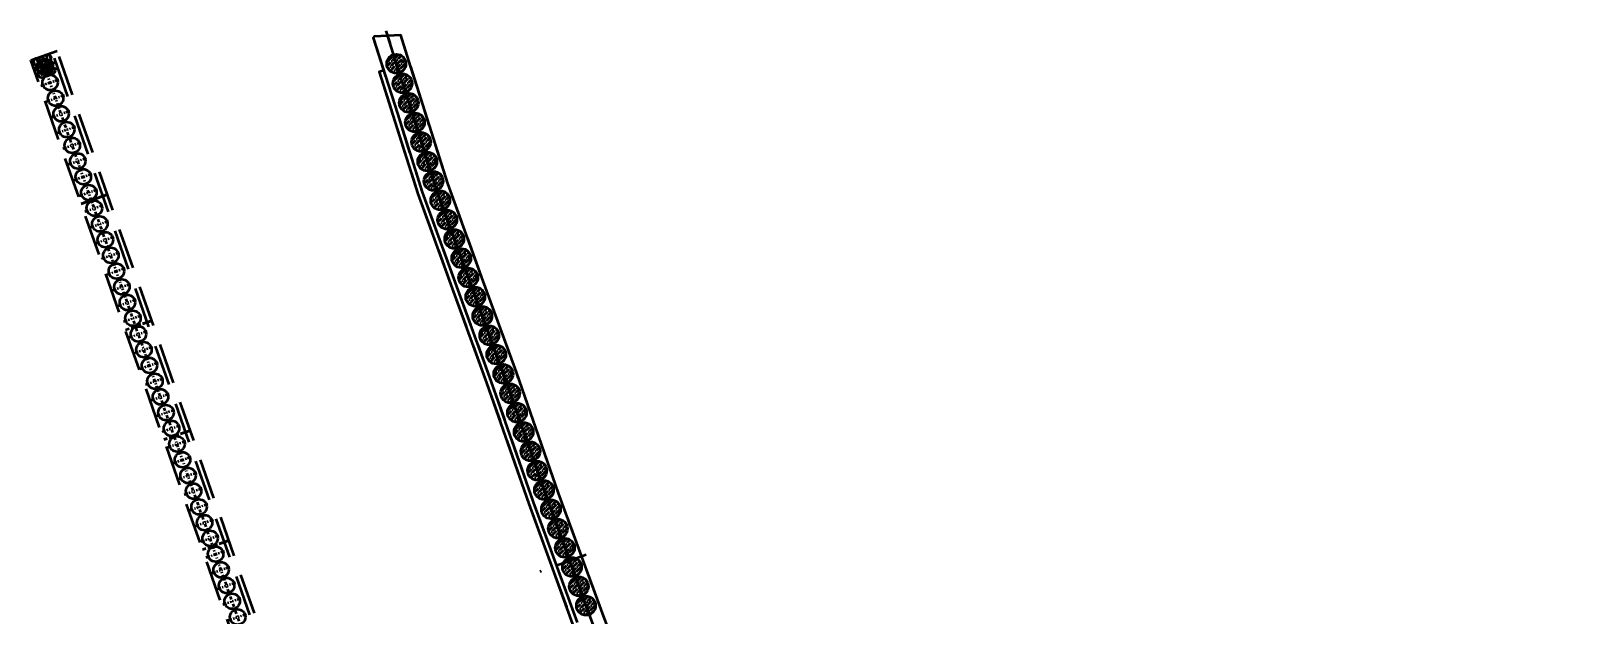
# Model space of a CAD drawing. Extents: x 9773 to 10136, y 10676 to 11757.
# Drawn here: x 9832.4 to 9952.3, y 11376.2 to 11421.8 of the extents above; entities that cross this region are included whole.
import ezdxf

# ---------------------------------------------------------------- set-up
doc = ezdxf.new("R2010")
doc.units = 0
for name, pattern in [('CONTI', [0]), ('DASHDOT', [1, 0.5, -0.25, 0, -0.25]), ('HIDDEN2', [4.7625, 3.175, -1.5875])]:
    doc.linetypes.add(name, pattern=pattern)
for name, color, linetype, lineweight in [('HATCH', 8, 'Continuous', 0), ('OSI', 3, 'DASHDOT', 9), ('SIZE', 142, 'Continuous', 9), ('ПС', 5, 'Continuous', 40)]:
    doc.layers.add(name, color=color, linetype=linetype, lineweight=lineweight)
doc.layers.add('HIDDEN', color=6, linetype='HIDDEN2')
doc.layers.add('PILE_HID', color=40, linetype='CONTI')
doc.layers.add('NOTES', color=1, linetype='Continuous', plot=False)
pattern_1 = [(45, (-119.8654, 303.75233), (0.1178658616, 0.4321748258), [0.555625, -0.111125, 0, -0.111125])]
pattern_2 = [(45, (-119.382, 302.2271), (0.1178658616, 0.4321748258), [0.555625, -0.111125, 0, -0.111125])]
pattern_3 = [(45, (-118.89858, 300.70187), (0.1178658616, 0.4321748258), [0.555625, -0.111125, 0, -0.111125])]
pattern_4 = [(45, (-118.41517, 299.17665), (0.1178658616, 0.4321748258), [0.555625, -0.111125, 0, -0.111125])]
pattern_5 = [(45, (-117.93176, 297.65142), (0.1178658616, 0.4321748258), [0.555625, -0.111125, 0, -0.111125])]
pattern_6 = [(45, (-117.44835, 296.1262), (0.1178658616, 0.4321748258), [0.555625, -0.111125, 0, -0.111125])]
pattern_7 = [(45, (-116.96493, 294.60097), (0.1178658616, 0.4321748258), [0.555625, -0.111125, 0, -0.111125])]
pattern_8 = [(45, (-116.43928, 293.08978), (0.1178658616, 0.4321748258), [0.555625, -0.111125, 0, -0.111125])]
pattern_9 = [(45, (-115.89246, 291.58613), (0.1178658616, 0.4321748258), [0.555625, -0.111125, 0, -0.111125])]
pattern_10 = [(45, (-115.34564, 290.08247), (0.1178658616, 0.4321748258), [0.555625, -0.111125, 0, -0.111125])]
pattern_11 = [(45, (-114.79882, 288.57881), (0.1178658616, 0.4321748258), [0.555625, -0.111125, 0, -0.111125])]
pattern_12 = [(45, (-114.252, 287.07515), (0.1178658616, 0.4321748258), [0.555625, -0.111125, 0, -0.111125])]
pattern_13 = [(45, (-113.70518, 285.5715), (0.1178658616, 0.4321748258), [0.555625, -0.111125, 0, -0.111125])]
pattern_14 = [(45, (-113.15836, 284.06784), (0.1178658616, 0.4321748258), [0.555625, -0.111125, 0, -0.111125])]
pattern_15 = [(45, (-112.61154, 282.56418), (0.1178658616, 0.4321748258), [0.555625, -0.111125, 0, -0.111125])]
pattern_16 = [(45, (-112.06472, 281.06052), (0.1178658616, 0.4321748258), [0.555625, -0.111125, 0, -0.111125])]
pattern_17 = [(45, (-111.5179, 279.55686), (0.1178658616, 0.4321748258), [0.555625, -0.111125, 0, -0.111125])]
pattern_18 = [(45, (-110.98766, 278.04728), (0.1178658616, 0.4321748258), [0.555625, -0.111125, 0, -0.111125])]
pattern_19 = [(45, (-110.4599, 276.53683), (0.1178658616, 0.4321748258), [0.555625, -0.111125, 0, -0.111125])]
pattern_20 = [(45, (-109.93215, 275.02637), (0.1178658616, 0.4321748258), [0.555625, -0.111125, 0, -0.111125])]
pattern_21 = [(45, (-109.4044, 273.51592), (0.1178658616, 0.4321748258), [0.555625, -0.111125, 0, -0.111125])]
pattern_22 = [(45, (-108.87664, 272.00546), (0.1178658616, 0.4321748258), [0.555625, -0.111125, 0, -0.111125])]
pattern_23 = [(45, (-108.34888, 270.495), (0.1178658616, 0.4321748258), [0.555625, -0.111125, 0, -0.111125])]
pattern_24 = [(45, (-107.80936, 268.98872), (0.1178658616, 0.4321748258), [0.555625, -0.111125, 0, -0.111125])]
pattern_25 = [(45, (-107.26264, 267.48502), (0.1178658616, 0.4321748258), [0.555625, -0.111125, 0, -0.111125])]
pattern_26 = [(45, (-106.71593, 265.98132), (0.1178658616, 0.4321748258), [0.555625, -0.111125, 0, -0.111125])]
pattern_27 = [(45, (-106.16921, 264.47763), (0.1178658616, 0.4321748258), [0.555625, -0.111125, 0, -0.111125])]
pattern_28 = [(45, (-105.6225, 262.97393), (0.1178658616, 0.4321748258), [0.555625, -0.111125, 0, -0.111125])]
pattern_29 = [(45, (-105.07578, 261.47023), (0.1178658616, 0.4321748258), [0.555625, -0.111125, 0, -0.111125])]

# ---------------------------------------------------------------- blocks, each defined once
blk = doc.blocks.new('45245242')
at = {"layer": 'HATCH', "lineweight": 50}
h = blk.add_hatch(dxfattribs=at)
h.set_pattern_fill('ANSI36', color=5, scale=0.07)
h.set_pattern_definition(pattern_1)
h.paths.add_polyline_path([(9860.61, 11419.94, 0.306578), (9860.14, 11419.24, 0.095507), (9860.19, 11418.96), (9860.89, 11419.24)])
h.paths.add_polyline_path([(9860.61, 11419.94), (9860.89, 11419.24), (9861.59, 11419.52, 0.414214)])
h.paths.add_polyline_path([(9861.64, 11419.24, 0.095507), (9861.59, 11419.52), (9860.89, 11419.24), (9861.17, 11418.54, 0.306578)])
h.paths.add_polyline_path([(9860.89, 11419.24), (9860.19, 11418.96, 0.414214), (9861.17, 11418.54)])
h = blk.add_hatch(dxfattribs=at)
h.set_pattern_fill('ANSI36', color=5, scale=0.07)
h.set_pattern_definition(pattern_2)
h.paths.add_polyline_path([(9861.09, 11418.41, 0.306578), (9860.62, 11417.71, 0.095507), (9860.68, 11417.44), (9861.37, 11417.71)])
h.paths.add_polyline_path([(9861.09, 11418.41), (9861.37, 11417.71), (9862.07, 11417.99, 0.414214)])
h.paths.add_polyline_path([(9862.12, 11417.71, 0.095507), (9862.07, 11417.99), (9861.37, 11417.71), (9861.65, 11417.02, 0.306578)])
h.paths.add_polyline_path([(9861.37, 11417.71), (9860.68, 11417.44, 0.414214), (9861.65, 11417.02)])
h = blk.add_hatch(dxfattribs=at)
h.set_pattern_fill('ANSI36', color=5, scale=0.07)
h.set_pattern_definition(pattern_3)
h.paths.add_polyline_path([(9861.58, 11416.89, 0.306578), (9861.11, 11416.19, 0.095507), (9861.16, 11415.91), (9861.86, 11416.19)])
h.paths.add_polyline_path([(9861.58, 11416.89), (9861.86, 11416.19), (9862.55, 11416.47, 0.414214)])
h.paths.add_polyline_path([(9862.61, 11416.19, 0.095507), (9862.55, 11416.47), (9861.86, 11416.19), (9862.14, 11415.49, 0.306578)])
h.paths.add_polyline_path([(9861.86, 11416.19), (9861.16, 11415.91, 0.414214), (9862.14, 11415.49)])
h = blk.add_hatch(dxfattribs=at)
h.set_pattern_fill('ANSI36', color=5, scale=0.07)
h.set_pattern_definition(pattern_4)
h.paths.add_polyline_path([(9862.06, 11415.36, 0.306578), (9861.59, 11414.66, 0.095507), (9861.64, 11414.39), (9862.34, 11414.66)])
h.paths.add_polyline_path([(9862.06, 11415.36), (9862.34, 11414.66), (9863.04, 11414.94, 0.414214)])
h.paths.add_polyline_path([(9863.09, 11414.66, 0.095507), (9863.04, 11414.94), (9862.34, 11414.66), (9862.62, 11413.97, 0.306578)])
h.paths.add_polyline_path([(9862.34, 11414.66), (9861.64, 11414.39, 0.414214), (9862.62, 11413.97)])
h = blk.add_hatch(dxfattribs=at)
h.set_pattern_fill('ANSI36', color=5, scale=0.07)
h.set_pattern_definition(pattern_5)
h.paths.add_polyline_path([(9862.54, 11413.84, 0.306578), (9862.07, 11413.14, 0.095507), (9862.13, 11412.86), (9862.82, 11413.14)])
h.paths.add_polyline_path([(9862.54, 11413.84), (9862.82, 11413.14), (9863.52, 11413.42, 0.414214)])
h.paths.add_polyline_path([(9863.57, 11413.14, 0.095507), (9863.52, 11413.42), (9862.82, 11413.14), (9863.1, 11412.44, 0.306578)])
h.paths.add_polyline_path([(9862.82, 11413.14), (9862.13, 11412.86, 0.414214), (9863.1, 11412.44)])
h = blk.add_hatch(dxfattribs=at)
h.set_pattern_fill('ANSI36', color=5, scale=0.07)
h.set_pattern_definition(pattern_6)
h.paths.add_polyline_path([(9863.03, 11412.31, 0.306578), (9862.56, 11411.61, 0.095507), (9862.61, 11411.33), (9863.31, 11411.61)])
h.paths.add_polyline_path([(9863.03, 11412.31), (9863.31, 11411.61), (9864, 11411.89, 0.414214)])
h.paths.add_polyline_path([(9864.06, 11411.61, 0.095507), (9864, 11411.89), (9863.31, 11411.61), (9863.59, 11410.92, 0.306578)])
h.paths.add_polyline_path([(9863.31, 11411.61), (9862.61, 11411.33, 0.414214), (9863.59, 11410.92)])
h = blk.add_hatch(dxfattribs=at)
h.set_pattern_fill('ANSI36', color=5, scale=0.07)
h.set_pattern_definition(pattern_7)
h.paths.add_polyline_path([(9863.51, 11410.78, 0.306578), (9863.04, 11410.09, 0.095507), (9863.09, 11409.81), (9863.79, 11410.09)])
h.paths.add_polyline_path([(9863.51, 11410.78), (9863.79, 11410.09), (9864.49, 11410.37, 0.414214)])
h.paths.add_polyline_path([(9864.54, 11410.09, 0.095507), (9864.49, 11410.37), (9863.79, 11410.09), (9864.07, 11409.39, 0.306578)])
h.paths.add_polyline_path([(9863.79, 11410.09), (9863.09, 11409.81, 0.414214), (9864.07, 11409.39)])
h = blk.add_hatch(dxfattribs=at)
h.set_pattern_fill('ANSI36', color=5, scale=0.07)
h.set_pattern_definition(pattern_8)
h.paths.add_polyline_path([(9864.04, 11409.27, 0.306578), (9863.57, 11408.58, 0.095507), (9863.62, 11408.3), (9864.32, 11408.58)])
h.paths.add_polyline_path([(9864.04, 11409.27), (9864.32, 11408.58), (9865.01, 11408.86, 0.414214)])
h.paths.add_polyline_path([(9865.07, 11408.58, 0.095507), (9865.01, 11408.86), (9864.32, 11408.58), (9864.59, 11407.88, 0.306578)])
h.paths.add_polyline_path([(9864.32, 11408.58), (9863.62, 11408.3, 0.414214), (9864.59, 11407.88)])
h = blk.add_hatch(dxfattribs=at)
h.set_pattern_fill('ANSI36', color=5, scale=0.07)
h.set_pattern_definition(pattern_9)
h.paths.add_polyline_path([(9864.58, 11407.77, 0.306578), (9864.11, 11407.07, 0.095507), (9864.17, 11406.79), (9864.86, 11407.07)])
h.paths.add_polyline_path([(9864.58, 11407.77), (9864.86, 11407.07), (9865.56, 11407.35, 0.414214)])
h.paths.add_polyline_path([(9865.61, 11407.07, 0.095507), (9865.56, 11407.35), (9864.86, 11407.07), (9865.14, 11406.38, 0.306578)])
h.paths.add_polyline_path([(9864.86, 11407.07), (9864.17, 11406.79, 0.414214), (9865.14, 11406.38)])
h = blk.add_hatch(dxfattribs=at)
h.set_pattern_fill('ANSI36', color=5, scale=0.07)
h.set_pattern_definition(pattern_10)
h.paths.add_polyline_path([(9865.13, 11406.27, 0.306578), (9864.66, 11405.57, 0.095507), (9864.71, 11405.29), (9865.41, 11405.57)])
h.paths.add_polyline_path([(9865.13, 11406.27), (9865.41, 11405.57), (9866.11, 11405.85, 0.414214)])
h.paths.add_polyline_path([(9866.16, 11405.57, 0.095507), (9866.11, 11405.85), (9865.41, 11405.57), (9865.69, 11404.87, 0.306578)])
h.paths.add_polyline_path([(9865.41, 11405.57), (9864.71, 11405.29, 0.414214), (9865.69, 11404.87)])
h = blk.add_hatch(dxfattribs=at)
h.set_pattern_fill('ANSI36', color=5, scale=0.07)
h.set_pattern_definition(pattern_11)
h.paths.add_polyline_path([(9865.68, 11404.76, 0.306578), (9865.21, 11404.07, 0.095507), (9865.26, 11403.79), (9865.96, 11404.07)])
h.paths.add_polyline_path([(9865.68, 11404.76), (9865.96, 11404.07), (9866.65, 11404.35, 0.414214)])
h.paths.add_polyline_path([(9866.71, 11404.07, 0.095507), (9866.65, 11404.35), (9865.96, 11404.07), (9866.23, 11403.37, 0.306578)])
h.paths.add_polyline_path([(9865.96, 11404.07), (9865.26, 11403.79, 0.414214), (9866.23, 11403.37)])
h = blk.add_hatch(dxfattribs=at)
h.set_pattern_fill('ANSI36', color=5, scale=0.07)
h.set_pattern_definition(pattern_12)
h.paths.add_polyline_path([(9866.22, 11403.26, 0.306578), (9865.75, 11402.56, 0.095507), (9865.81, 11402.28), (9866.5, 11402.56)])
h.paths.add_polyline_path([(9866.22, 11403.26), (9866.5, 11402.56), (9867.2, 11402.84, 0.414214)])
h.paths.add_polyline_path([(9867.25, 11402.56, 0.095507), (9867.2, 11402.84), (9866.5, 11402.56), (9866.78, 11401.87, 0.306578)])
h.paths.add_polyline_path([(9866.5, 11402.56), (9865.81, 11402.28, 0.414214), (9866.78, 11401.87)])
h = blk.add_hatch(dxfattribs=at)
h.set_pattern_fill('ANSI36', color=5, scale=0.07)
h.set_pattern_definition(pattern_13)
h.paths.add_polyline_path([(9866.77, 11401.76, 0.306578), (9866.3, 11401.06, 0.095507), (9866.35, 11400.78), (9867.05, 11401.06)])
h.paths.add_polyline_path([(9866.77, 11401.76), (9867.05, 11401.06), (9867.75, 11401.34, 0.414214)])
h.paths.add_polyline_path([(9867.8, 11401.06, 0.095507), (9867.75, 11401.34), (9867.05, 11401.06), (9867.33, 11400.36, 0.306578)])
h.paths.add_polyline_path([(9867.05, 11401.06), (9866.35, 11400.78, 0.414214), (9867.33, 11400.36)])
h = blk.add_hatch(dxfattribs=at)
h.set_pattern_fill('ANSI36', color=5, scale=0.07)
h.set_pattern_definition(pattern_14)
h.paths.add_polyline_path([(9867.32, 11400.25, 0.306578), (9866.85, 11399.56, 0.095507), (9866.9, 11399.28), (9867.6, 11399.56)])
h.paths.add_polyline_path([(9867.32, 11400.25), (9867.6, 11399.56), (9868.29, 11399.83, 0.414214)])
h.paths.add_polyline_path([(9868.35, 11399.56, 0.095507), (9868.29, 11399.83), (9867.6, 11399.56), (9867.88, 11398.86, 0.306578)])
h.paths.add_polyline_path([(9867.6, 11399.56), (9866.9, 11399.28, 0.414214), (9867.88, 11398.86)])
h = blk.add_hatch(dxfattribs=at)
h.set_pattern_fill('ANSI36', color=5, scale=0.07)
h.set_pattern_definition(pattern_15)
h.paths.add_polyline_path([(9867.86, 11398.75, 0.306578), (9867.39, 11398.05, 0.095507), (9867.45, 11397.77), (9868.14, 11398.05)])
h.paths.add_polyline_path([(9867.86, 11398.75), (9868.14, 11398.05), (9868.84, 11398.33, 0.414214)])
h.paths.add_polyline_path([(9868.89, 11398.05, 0.095507), (9868.84, 11398.33), (9868.14, 11398.05), (9868.42, 11397.36, 0.306578)])
h.paths.add_polyline_path([(9868.14, 11398.05), (9867.45, 11397.77, 0.414214), (9868.42, 11397.36)])
h = blk.add_hatch(dxfattribs=at)
h.set_pattern_fill('ANSI36', color=5, scale=0.07)
h.set_pattern_definition(pattern_16)
h.paths.add_polyline_path([(9868.41, 11397.24, 0.306578), (9867.94, 11396.55, 0.095507), (9867.99, 11396.27), (9868.69, 11396.55)])
h.paths.add_polyline_path([(9868.41, 11397.24), (9868.69, 11396.55), (9869.39, 11396.83, 0.414214)])
h.paths.add_polyline_path([(9869.44, 11396.55, 0.095507), (9869.39, 11396.83), (9868.69, 11396.55), (9868.97, 11395.85, 0.306578)])
h.paths.add_polyline_path([(9868.69, 11396.55), (9867.99, 11396.27, 0.414214), (9868.97, 11395.85)])
h = blk.add_hatch(dxfattribs=at)
h.set_pattern_fill('ANSI36', color=5, scale=0.07)
h.set_pattern_definition(pattern_17)
h.paths.add_polyline_path([(9868.96, 11395.74, 0.306578), (9868.49, 11395.04, 0.095507), (9868.54, 11394.77), (9869.24, 11395.04)])
h.paths.add_polyline_path([(9868.96, 11395.74), (9869.24, 11395.04), (9869.93, 11395.32, 0.414214)])
h.paths.add_polyline_path([(9869.99, 11395.04, 0.095507), (9869.93, 11395.32), (9869.24, 11395.04), (9869.52, 11394.35, 0.306578)])
h.paths.add_polyline_path([(9869.24, 11395.04), (9868.54, 11394.77, 0.414214), (9869.52, 11394.35)])
h = blk.add_hatch(dxfattribs=at)
h.set_pattern_fill('ANSI36', color=5, scale=0.07)
h.set_pattern_definition(pattern_18)
h.paths.add_polyline_path([(9869.49, 11394.23, 0.306578), (9869.02, 11393.53, 0.095507), (9869.07, 11393.26), (9869.77, 11393.53)])
h.paths.add_polyline_path([(9869.49, 11394.23), (9869.77, 11393.53), (9870.46, 11393.81, 0.414214)])
h.paths.add_polyline_path([(9870.52, 11393.53, 0.095507), (9870.46, 11393.81), (9869.77, 11393.53), (9870.05, 11392.84, 0.306578)])
h.paths.add_polyline_path([(9869.77, 11393.53), (9869.07, 11393.26, 0.414214), (9870.05, 11392.84)])
h = blk.add_hatch(dxfattribs=at)
h.set_pattern_fill('ANSI36', color=5, scale=0.07)
h.set_pattern_definition(pattern_19)
h.paths.add_polyline_path([(9870.02, 11392.72, 0.306578), (9869.55, 11392.02, 0.095507), (9869.6, 11391.75), (9870.3, 11392.02)])
h.paths.add_polyline_path([(9870.02, 11392.72), (9870.3, 11392.02), (9870.99, 11392.3, 0.414214)])
h.paths.add_polyline_path([(9871.05, 11392.02, 0.095507), (9870.99, 11392.3), (9870.3, 11392.02), (9870.57, 11391.33, 0.306578)])
h.paths.add_polyline_path([(9870.3, 11392.02), (9869.6, 11391.75, 0.414214), (9870.57, 11391.33)])
h = blk.add_hatch(dxfattribs=at)
h.set_pattern_fill('ANSI36', color=5, scale=0.07)
h.set_pattern_definition(pattern_20)
h.paths.add_polyline_path([(9870.54, 11391.21, 0.306578), (9870.07, 11390.51, 0.095507), (9870.13, 11390.24), (9870.82, 11390.51)])
h.paths.add_polyline_path([(9870.54, 11391.21), (9870.82, 11390.51), (9871.52, 11390.79, 0.414214)])
h.paths.add_polyline_path([(9871.57, 11390.51, 0.095507), (9871.52, 11390.79), (9870.82, 11390.51), (9871.1, 11389.82, 0.306578)])
h.paths.add_polyline_path([(9870.82, 11390.51), (9870.13, 11390.24, 0.414214), (9871.1, 11389.82)])
h = blk.add_hatch(dxfattribs=at)
h.set_pattern_fill('ANSI36', color=5, scale=0.07)
h.set_pattern_definition(pattern_21)
h.paths.add_polyline_path([(9871.07, 11389.7, 0.306578), (9870.6, 11389, 0.095507), (9870.65, 11388.72), (9871.35, 11389)])
h.paths.add_polyline_path([(9871.07, 11389.7), (9871.35, 11389), (9872.05, 11389.28, 0.414214)])
h.paths.add_polyline_path([(9872.1, 11389, 0.095507), (9872.05, 11389.28), (9871.35, 11389), (9871.63, 11388.31, 0.306578)])
h.paths.add_polyline_path([(9871.35, 11389), (9870.65, 11388.72, 0.414214), (9871.63, 11388.31)])
h = blk.add_hatch(dxfattribs=at)
h.set_pattern_fill('ANSI36', color=5, scale=0.07)
h.set_pattern_definition(pattern_22)
h.paths.add_polyline_path([(9871.6, 11388.19, 0.306578), (9871.13, 11387.49, 0.095507), (9871.18, 11387.21), (9871.88, 11387.49)])
h.paths.add_polyline_path([(9871.6, 11388.19), (9871.88, 11387.49), (9872.57, 11387.77, 0.414214)])
h.paths.add_polyline_path([(9872.63, 11387.49, 0.095507), (9872.57, 11387.77), (9871.88, 11387.49), (9872.16, 11386.8, 0.306578)])
h.paths.add_polyline_path([(9871.88, 11387.49), (9871.18, 11387.21, 0.414214), (9872.16, 11386.8)])
h = blk.add_hatch(dxfattribs=at)
h.set_pattern_fill('ANSI36', color=5, scale=0.07)
h.set_pattern_definition(pattern_23)
h.paths.add_polyline_path([(9872.13, 11386.68, 0.306578), (9871.66, 11385.98, 0.095507), (9871.71, 11385.7), (9872.41, 11385.98)])
h.paths.add_polyline_path([(9872.13, 11386.68), (9872.41, 11385.98), (9873.1, 11386.26, 0.414214)])
h.paths.add_polyline_path([(9873.16, 11385.98, 0.095507), (9873.1, 11386.26), (9872.41, 11385.98), (9872.68, 11385.29, 0.306578)])
h.paths.add_polyline_path([(9872.41, 11385.98), (9871.71, 11385.7, 0.414214), (9872.68, 11385.29)])
h = blk.add_hatch(dxfattribs=at)
h.set_pattern_fill('ANSI36', color=5, scale=0.07)
h.set_pattern_definition(pattern_24)
h.paths.add_polyline_path([(9872.67, 11385.17, 0.306578), (9872.2, 11384.48, 0.095507), (9872.25, 11384.2), (9872.95, 11384.48)])
h.paths.add_polyline_path([(9872.67, 11385.17), (9872.95, 11384.48), (9873.64, 11384.76, 0.414214)])
h.paths.add_polyline_path([(9873.7, 11384.48, 0.095507), (9873.64, 11384.76), (9872.95, 11384.48), (9873.22, 11383.78, 0.306578)])
h.paths.add_polyline_path([(9872.95, 11384.48), (9872.25, 11384.2, 0.414214), (9873.22, 11383.78)])
h = blk.add_hatch(dxfattribs=at)
h.set_pattern_fill('ANSI36', color=5, scale=0.07)
h.set_pattern_definition(pattern_25)
h.paths.add_polyline_path([(9873.21, 11383.67, 0.306578), (9872.74, 11382.97, 0.095507), (9872.8, 11382.69), (9873.49, 11382.97)])
h.paths.add_polyline_path([(9873.21, 11383.67), (9873.49, 11382.97), (9874.19, 11383.25, 0.414214)])
h.paths.add_polyline_path([(9874.24, 11382.97, 0.095507), (9874.19, 11383.25), (9873.49, 11382.97), (9873.77, 11382.28, 0.306578)])
h.paths.add_polyline_path([(9873.49, 11382.97), (9872.8, 11382.69, 0.414214), (9873.77, 11382.28)])
h = blk.add_hatch(dxfattribs=at)
h.set_pattern_fill('ANSI36', color=5, scale=0.07)
h.set_pattern_definition(pattern_26)
h.paths.add_polyline_path([(9873.76, 11382.17, 0.306578), (9873.29, 11381.47, 0.095507), (9873.34, 11381.19), (9874.04, 11381.47)])
h.paths.add_polyline_path([(9873.76, 11382.17), (9874.04, 11381.47), (9874.74, 11381.75, 0.414214)])
h.paths.add_polyline_path([(9874.79, 11381.47, 0.095507), (9874.74, 11381.75), (9874.04, 11381.47), (9874.32, 11380.77, 0.306578)])
h.paths.add_polyline_path([(9874.04, 11381.47), (9873.34, 11381.19, 0.414214), (9874.32, 11380.77)])
h = blk.add_hatch(dxfattribs=at)
h.set_pattern_fill('ANSI36', color=5, scale=0.07)
h.set_pattern_definition(pattern_27)
h.paths.add_polyline_path([(9874.31, 11380.66, 0.306578), (9873.84, 11379.97, 0.095507), (9873.89, 11379.69), (9874.59, 11379.97)])
h.paths.add_polyline_path([(9874.31, 11380.66), (9874.59, 11379.97), (9875.28, 11380.24, 0.414214)])
h.paths.add_polyline_path([(9875.34, 11379.97, 0.095507), (9875.28, 11380.24), (9874.59, 11379.97), (9874.86, 11379.27, 0.306578)])
h.paths.add_polyline_path([(9874.59, 11379.97), (9873.89, 11379.69, 0.414214), (9874.86, 11379.27)])
h = blk.add_hatch(dxfattribs=at)
h.set_pattern_fill('ANSI36', color=5, scale=0.07)
h.set_pattern_definition(pattern_28)
h.paths.add_polyline_path([(9874.85, 11379.16, 0.306578), (9874.38, 11378.46, 0.095507), (9874.44, 11378.18), (9875.13, 11378.46)])
h.paths.add_polyline_path([(9874.85, 11379.16), (9875.13, 11378.46), (9875.83, 11378.74, 0.414214)])
h.paths.add_polyline_path([(9875.88, 11378.46, 0.095507), (9875.83, 11378.74), (9875.13, 11378.46), (9875.41, 11377.77, 0.306578)])
h.paths.add_polyline_path([(9875.13, 11378.46), (9874.44, 11378.18, 0.414214), (9875.41, 11377.77)])
h = blk.add_hatch(dxfattribs=at)
h.set_pattern_fill('ANSI36', color=5, scale=0.07)
h.set_pattern_definition(pattern_29)
h.paths.add_polyline_path([(9875.4, 11377.65, 0.306578), (9874.93, 11376.96, 0.095507), (9874.98, 11376.68), (9875.68, 11376.96)])
h.paths.add_polyline_path([(9875.4, 11377.65), (9875.68, 11376.96), (9876.38, 11377.24, 0.414214)])
h.paths.add_polyline_path([(9876.43, 11376.96, 0.095507), (9876.38, 11377.24), (9875.68, 11376.96), (9875.96, 11376.26, 0.306578)])
h.paths.add_polyline_path([(9875.68, 11376.96), (9874.98, 11376.68, 0.414214), (9875.96, 11376.26)])
at = {"layer": 'HIDDEN', "color": 5, "lineweight": 50}
for p, q in [((9832.37, 11419.53), (9834.42, 11420.25)), ((9860.5, 11344.78), (9834.07, 11420.12)), ((9860.85, 11344.9), (9834.42, 11420.25)), ((9858.19, 11345.93), (9832.37, 11419.53)), ((9838.35, 11409.03), (9836.31, 11408.31)), ((9838.36, 11409.01), (9836.31, 11408.29))]:
    blk.add_line(p, q, dxfattribs=at)
at = {"layer": 'HIDDEN', "color": 5, "lineweight": 50, "ltscale": 0.1}
for p, q in [((9839.75, 11398.49), (9841.8, 11399.21)), ((9839.76, 11398.48), (9841.8, 11399.19)), ((9844.81, 11390.63), (9842.76, 11389.91)), ((9844.81, 11390.61), (9842.77, 11389.89)), ((9847.82, 11382.04), (9845.77, 11381.32)), ((9847.83, 11382.02), (9845.78, 11381.3))]:
    blk.add_line(p, q, dxfattribs=at)
at = {"layer": 'HIDDEN', "color": 5, "lineweight": 50}
for points in [[(9880.46, 11367.08), (9876.96, 11376.37), (9873.55, 11385.74), (9870.25, 11395.17), (9867.57, 11402.57), (9864.9, 11409.9), (9862.97, 11415.99), (9862, 11419.06), (9861.23, 11421.46), (9859.16, 11421.37), (9859.09, 11421.27), (9860.97, 11415.35), (9862.91, 11409.22), (9865.59, 11401.85), (9868.27, 11394.48), (9871.57, 11385.04), (9873.41, 11379.98), (9874.99, 11375.64)], [(9859.9, 11418.72), (9859.55, 11418.61), (9860.62, 11415.22), (9862.57, 11409.09), (9865.25, 11401.71), (9867.93, 11394.34), (9871.23, 11384.9), (9873.07, 11379.84), (9874.64, 11375.5), (9878.15, 11366.2), (9881.76, 11356.91), (9885.42, 11347.63), (9889.13, 11338.35), (9908.91, 11288.8), (9909.26, 11288.94)]]:
    blk.add_lwpolyline(points, dxfattribs=at)
at = {"layer": 'NOTES', "color": 5, "lineweight": 50, "ltscale": 0.05}
blk.add_circle((9833.45, 11419.01), 0.6, dxfattribs=at)
at = {"layer": 'OSI', "color": 5, "lineweight": 50, "ltscale": 0.5}
for p, q in [((9833.29, 11419.53), (9832.49, 11419.25)), ((9833.46, 11419.06), (9832.66, 11418.78)), ((9832.8, 11419.68), (9833.35, 11418.09)), ((9833.13, 11419.21), (9833.58, 11419.37)), ((9859.55, 11344.6), (9833.17, 11419.81)), ((9833.25, 11419.52), (9834.05, 11419.8)), ((9833.3, 11418.74), (9833.74, 11418.9)), ((9833.41, 11419.05), (9834.22, 11419.33)), ((9833.55, 11419.94), (9834.11, 11418.35)), ((9833.58, 11418.57), (9834.38, 11418.86)), ((9833.63, 11418.59), (9832.82, 11418.31))]:
    blk.add_line(p, q, dxfattribs=at)
at = {"layer": 'OSI', "color": 5, "lineweight": 50}
for p, q in [((9832.72, 11418.75), (9834.19, 11419.27)), ((9833.15, 11417.52), (9834.62, 11418.04)), ((9833.58, 11416.3), (9835.05, 11416.81)), ((9834.01, 11415.07), (9835.48, 11415.59)), ((9834.44, 11413.84), (9835.91, 11414.36)), ((9834.87, 11412.62), (9836.34, 11413.13)), ((9835.3, 11411.39), (9836.77, 11411.91)), ((9835.73, 11410.16), (9837.2, 11410.68)), ((9836.16, 11408.94), (9837.63, 11409.45)), ((9836.59, 11407.71), (9838.06, 11408.23)), ((9837.02, 11406.48), (9838.49, 11407)), ((9837.45, 11405.25), (9838.92, 11405.77)), ((9837.88, 11404.03), (9839.36, 11404.55)), ((9838.31, 11402.8), (9839.79, 11403.32)), ((9838.74, 11401.57), (9840.22, 11402.09)), ((9839.17, 11400.35), (9840.65, 11400.87)), ((9839.6, 11399.12), (9841.08, 11399.64)), ((9840.03, 11397.89), (9841.51, 11398.41)), ((9840.46, 11396.67), (9841.94, 11397.19)), ((9840.89, 11395.44), (9842.37, 11395.96)), ((9841.32, 11394.21), (9842.8, 11394.73)), ((9841.75, 11392.99), (9843.23, 11393.51)), ((9842.18, 11391.76), (9843.66, 11392.28)), ((9842.61, 11390.53), (9844.09, 11391.05)), ((9843.04, 11389.31), (9844.52, 11389.82)), ((9843.47, 11388.08), (9844.95, 11388.6)), ((9843.9, 11386.85), (9845.38, 11387.37)), ((9844.33, 11385.63), (9845.81, 11386.14)), ((9844.76, 11384.4), (9846.24, 11384.92)), ((9845.2, 11383.17), (9846.67, 11383.69)), ((9845.63, 11381.95), (9847.1, 11382.46)), ((9846.06, 11380.72), (9847.53, 11381.24)), ((9846.49, 11379.49), (9847.96, 11380.01)), ((9846.92, 11378.27), (9848.39, 11378.78)), ((9847.35, 11377.04), (9848.82, 11377.56)), ((9847.78, 11375.81), (9849.25, 11376.33))]:
    blk.add_line(p, q, dxfattribs=at).dxf.unprotected_set("ltscale", 0)
at = {"layer": 'OSI', "color": 5, "lineweight": 50, "ltscale": 5}
blk.add_line((9875.7, 11380.92), (9871.93, 11379.55), dxfattribs=at)
at = {"layer": 'OSI', "color": 5, "lineweight": 50, "ltscale": 2, "flags": 128}
blk.add_lwpolyline([(9860.07, 11421.82), (9861.04, 11418.75), (9862.02, 11415.69), (9863.95, 11409.58), (9866.63, 11402.23), (9869.31, 11394.85), (9872.61, 11385.41), (9876.02, 11376.02), (9879.53, 11366.73), (9883.13, 11357.45), (9886.79, 11348.18), (9890.49, 11338.9), (9910.36, 11289.16), (9911.84, 11289.75), (9913.62, 11285.3), (9912.14, 11284.7), (9950.12, 11189.61), (9952.3, 11190.48)], dxfattribs=at)
at = {"layer": 'PILE_HID', "color": 5, "lineweight": 50, "ltscale": 0.1}
for centre in [(9832.89, 11419.39), (9833.06, 11418.92), (9833.35, 11419.29), (9833.52, 11418.82), (9833.65, 11419.66), (9833.81, 11419.19), (9833.98, 11418.72), (9833.23, 11418.45)]:
    blk.add_circle(centre, 0.3, dxfattribs=at)
at = {"layer": 'PILE_HID', "color": 5, "lineweight": 50, "ltscale": 100}
for centre in [(9860.89, 11419.24), (9861.37, 11417.71), (9861.86, 11416.19), (9862.34, 11414.66), (9862.82, 11413.14), (9863.31, 11411.61), (9863.79, 11410.09), (9864.32, 11408.58), (9864.86, 11407.07), (9865.41, 11405.57), (9865.96, 11404.07), (9866.5, 11402.56), (9867.05, 11401.06), (9867.6, 11399.56), (9868.14, 11398.05), (9868.69, 11396.55), (9869.24, 11395.04), (9869.77, 11393.53), (9870.3, 11392.02), (9870.82, 11390.51), (9871.35, 11389), (9871.88, 11387.49), (9872.41, 11385.98), (9872.95, 11384.48), (9873.49, 11382.97), (9874.04, 11381.47), (9874.59, 11379.97), (9875.13, 11378.46), (9875.68, 11376.96)]:
    blk.add_circle(centre, 0.75, dxfattribs=at)
at = {"layer": 'PILE_HID', "color": 5, "lineweight": 50, "ltscale": 0.05}
for centre in [(9833.88, 11417.78), (9834.31, 11416.55), (9834.74, 11415.33), (9835.18, 11414.1), (9835.61, 11412.87), (9836.04, 11411.65), (9836.47, 11410.42), (9836.9, 11409.19), (9837.33, 11407.97), (9837.76, 11406.74), (9838.19, 11405.51), (9838.62, 11404.29), (9839.05, 11403.06), (9839.48, 11401.83), (9839.91, 11400.61), (9840.34, 11399.38), (9840.77, 11398.15), (9841.2, 11396.93), (9841.63, 11395.7), (9842.06, 11394.47), (9842.49, 11393.25), (9842.92, 11392.02), (9843.35, 11390.79), (9843.78, 11389.57), (9844.21, 11388.34), (9844.64, 11387.11), (9845.07, 11385.89), (9845.5, 11384.66), (9845.93, 11383.43), (9846.36, 11382.21), (9846.79, 11380.98), (9847.22, 11379.75), (9847.65, 11378.53), (9848.08, 11377.3), (9848.51, 11376.07)]:
    blk.add_circle(centre, 0.6, dxfattribs=at)

msp = doc.modelspace()

# ---------------------------------------------------------------- hatches: boundary and pattern name
at = {"layer": 'ПС', "lineweight": 50}
h = msp.add_hatch(dxfattribs=at)
h.set_pattern_fill('ANSI36', color=5, scale=0.07)
h.set_pattern_definition(pattern_1)
h.paths.add_polyline_path([(9860.61, 11419.94, 0.306578), (9860.14, 11419.24, 0.095507), (9860.19, 11418.96), (9860.89, 11419.24)])
h.paths.add_polyline_path([(9860.61, 11419.94), (9860.89, 11419.24), (9861.59, 11419.52, 0.414214)])
h.paths.add_polyline_path([(9861.64, 11419.24, 0.095507), (9861.59, 11419.52), (9860.89, 11419.24), (9861.17, 11418.54, 0.306578)])
h.paths.add_polyline_path([(9860.89, 11419.24), (9860.19, 11418.96, 0.414214), (9861.17, 11418.54)])
h = msp.add_hatch(dxfattribs=at)
h.set_pattern_fill('ANSI36', color=5, scale=0.07)
h.set_pattern_definition(pattern_2)
h.paths.add_polyline_path([(9861.09, 11418.41, 0.306578), (9860.62, 11417.71, 0.095507), (9860.68, 11417.44), (9861.37, 11417.71)])
h.paths.add_polyline_path([(9861.09, 11418.41), (9861.37, 11417.71), (9862.07, 11417.99, 0.414214)])
h.paths.add_polyline_path([(9862.12, 11417.71, 0.095507), (9862.07, 11417.99), (9861.37, 11417.71), (9861.65, 11417.02, 0.306578)])
h.paths.add_polyline_path([(9861.37, 11417.71), (9860.68, 11417.44, 0.414214), (9861.65, 11417.02)])
h = msp.add_hatch(dxfattribs=at)
h.set_pattern_fill('ANSI36', color=5, scale=0.07)
h.set_pattern_definition(pattern_3)
h.paths.add_polyline_path([(9861.58, 11416.89, 0.306578), (9861.11, 11416.19, 0.095507), (9861.16, 11415.91), (9861.86, 11416.19)])
h.paths.add_polyline_path([(9861.58, 11416.89), (9861.86, 11416.19), (9862.55, 11416.47, 0.414214)])
h.paths.add_polyline_path([(9862.61, 11416.19, 0.095507), (9862.55, 11416.47), (9861.86, 11416.19), (9862.14, 11415.49, 0.306578)])
h.paths.add_polyline_path([(9861.86, 11416.19), (9861.16, 11415.91, 0.414214), (9862.14, 11415.49)])
h = msp.add_hatch(dxfattribs=at)
h.set_pattern_fill('ANSI36', color=5, scale=0.07)
h.set_pattern_definition(pattern_4)
h.paths.add_polyline_path([(9862.06, 11415.36, 0.306578), (9861.59, 11414.66, 0.095507), (9861.64, 11414.39), (9862.34, 11414.66)])
h.paths.add_polyline_path([(9862.06, 11415.36), (9862.34, 11414.66), (9863.04, 11414.94, 0.414214)])
h.paths.add_polyline_path([(9863.09, 11414.66, 0.095507), (9863.04, 11414.94), (9862.34, 11414.66), (9862.62, 11413.97, 0.306578)])
h.paths.add_polyline_path([(9862.34, 11414.66), (9861.64, 11414.39, 0.414214), (9862.62, 11413.97)])
h = msp.add_hatch(dxfattribs=at)
h.set_pattern_fill('ANSI36', color=5, scale=0.07)
h.set_pattern_definition(pattern_5)
h.paths.add_polyline_path([(9862.54, 11413.84, 0.306578), (9862.07, 11413.14, 0.095507), (9862.13, 11412.86), (9862.82, 11413.14)])
h.paths.add_polyline_path([(9862.54, 11413.84), (9862.82, 11413.14), (9863.52, 11413.42, 0.414214)])
h.paths.add_polyline_path([(9863.57, 11413.14, 0.095507), (9863.52, 11413.42), (9862.82, 11413.14), (9863.1, 11412.44, 0.306578)])
h.paths.add_polyline_path([(9862.82, 11413.14), (9862.13, 11412.86, 0.414214), (9863.1, 11412.44)])
h = msp.add_hatch(dxfattribs=at)
h.set_pattern_fill('ANSI36', color=5, scale=0.07)
h.set_pattern_definition(pattern_6)
h.paths.add_polyline_path([(9863.03, 11412.31, 0.306578), (9862.56, 11411.61, 0.095507), (9862.61, 11411.33), (9863.31, 11411.61)])
h.paths.add_polyline_path([(9863.03, 11412.31), (9863.31, 11411.61), (9864, 11411.89, 0.414214)])
h.paths.add_polyline_path([(9864.06, 11411.61, 0.095507), (9864, 11411.89), (9863.31, 11411.61), (9863.59, 11410.92, 0.306578)])
h.paths.add_polyline_path([(9863.31, 11411.61), (9862.61, 11411.33, 0.414214), (9863.59, 11410.92)])
h = msp.add_hatch(dxfattribs=at)
h.set_pattern_fill('ANSI36', color=5, scale=0.07)
h.set_pattern_definition(pattern_7)
h.paths.add_polyline_path([(9863.51, 11410.78, 0.306578), (9863.04, 11410.09, 0.095507), (9863.09, 11409.81), (9863.79, 11410.09)])
h.paths.add_polyline_path([(9863.51, 11410.78), (9863.79, 11410.09), (9864.49, 11410.37, 0.414214)])
h.paths.add_polyline_path([(9864.54, 11410.09, 0.095507), (9864.49, 11410.37), (9863.79, 11410.09), (9864.07, 11409.39, 0.306578)])
h.paths.add_polyline_path([(9863.79, 11410.09), (9863.09, 11409.81, 0.414214), (9864.07, 11409.39)])
h = msp.add_hatch(dxfattribs=at)
h.set_pattern_fill('ANSI36', color=5, scale=0.07)
h.set_pattern_definition(pattern_8)
h.paths.add_polyline_path([(9864.04, 11409.27, 0.306578), (9863.57, 11408.58, 0.095507), (9863.62, 11408.3), (9864.32, 11408.58)])
h.paths.add_polyline_path([(9864.04, 11409.27), (9864.32, 11408.58), (9865.01, 11408.86, 0.414214)])
h.paths.add_polyline_path([(9865.07, 11408.58, 0.095507), (9865.01, 11408.86), (9864.32, 11408.58), (9864.59, 11407.88, 0.306578)])
h.paths.add_polyline_path([(9864.32, 11408.58), (9863.62, 11408.3, 0.414214), (9864.59, 11407.88)])
h = msp.add_hatch(dxfattribs=at)
h.set_pattern_fill('ANSI36', color=5, scale=0.07)
h.set_pattern_definition(pattern_9)
h.paths.add_polyline_path([(9864.58, 11407.77, 0.306578), (9864.11, 11407.07, 0.095507), (9864.17, 11406.79), (9864.86, 11407.07)])
h.paths.add_polyline_path([(9864.58, 11407.77), (9864.86, 11407.07), (9865.56, 11407.35, 0.414214)])
h.paths.add_polyline_path([(9865.61, 11407.07, 0.095507), (9865.56, 11407.35), (9864.86, 11407.07), (9865.14, 11406.38, 0.306578)])
h.paths.add_polyline_path([(9864.86, 11407.07), (9864.17, 11406.79, 0.414214), (9865.14, 11406.38)])
h = msp.add_hatch(dxfattribs=at)
h.set_pattern_fill('ANSI36', color=5, scale=0.07)
h.set_pattern_definition(pattern_10)
h.paths.add_polyline_path([(9865.13, 11406.27, 0.306578), (9864.66, 11405.57, 0.095507), (9864.71, 11405.29), (9865.41, 11405.57)])
h.paths.add_polyline_path([(9865.13, 11406.27), (9865.41, 11405.57), (9866.11, 11405.85, 0.414214)])
h.paths.add_polyline_path([(9866.16, 11405.57, 0.095507), (9866.11, 11405.85), (9865.41, 11405.57), (9865.69, 11404.87, 0.306578)])
h.paths.add_polyline_path([(9865.41, 11405.57), (9864.71, 11405.29, 0.414214), (9865.69, 11404.87)])
h = msp.add_hatch(dxfattribs=at)
h.set_pattern_fill('ANSI36', color=5, scale=0.07)
h.set_pattern_definition(pattern_11)
h.paths.add_polyline_path([(9865.68, 11404.76, 0.306578), (9865.21, 11404.07, 0.095507), (9865.26, 11403.79), (9865.96, 11404.07)])
h.paths.add_polyline_path([(9865.68, 11404.76), (9865.96, 11404.07), (9866.65, 11404.35, 0.414214)])
h.paths.add_polyline_path([(9866.71, 11404.07, 0.095507), (9866.65, 11404.35), (9865.96, 11404.07), (9866.23, 11403.37, 0.306578)])
h.paths.add_polyline_path([(9865.96, 11404.07), (9865.26, 11403.79, 0.414214), (9866.23, 11403.37)])
h = msp.add_hatch(dxfattribs=at)
h.set_pattern_fill('ANSI36', color=5, scale=0.07)
h.set_pattern_definition(pattern_12)
h.paths.add_polyline_path([(9866.22, 11403.26, 0.306578), (9865.75, 11402.56, 0.095507), (9865.81, 11402.28), (9866.5, 11402.56)])
h.paths.add_polyline_path([(9866.22, 11403.26), (9866.5, 11402.56), (9867.2, 11402.84, 0.414214)])
h.paths.add_polyline_path([(9867.25, 11402.56, 0.095507), (9867.2, 11402.84), (9866.5, 11402.56), (9866.78, 11401.87, 0.306578)])
h.paths.add_polyline_path([(9866.5, 11402.56), (9865.81, 11402.28, 0.414214), (9866.78, 11401.87)])
h = msp.add_hatch(dxfattribs=at)
h.set_pattern_fill('ANSI36', color=5, scale=0.07)
h.set_pattern_definition(pattern_13)
h.paths.add_polyline_path([(9866.77, 11401.76, 0.306578), (9866.3, 11401.06, 0.095507), (9866.35, 11400.78), (9867.05, 11401.06)])
h.paths.add_polyline_path([(9866.77, 11401.76), (9867.05, 11401.06), (9867.75, 11401.34, 0.414214)])
h.paths.add_polyline_path([(9867.8, 11401.06, 0.095507), (9867.75, 11401.34), (9867.05, 11401.06), (9867.33, 11400.36, 0.306578)])
h.paths.add_polyline_path([(9867.05, 11401.06), (9866.35, 11400.78, 0.414214), (9867.33, 11400.36)])
h = msp.add_hatch(dxfattribs=at)
h.set_pattern_fill('ANSI36', color=5, scale=0.07)
h.set_pattern_definition(pattern_14)
h.paths.add_polyline_path([(9867.32, 11400.25, 0.306578), (9866.85, 11399.56, 0.095507), (9866.9, 11399.28), (9867.6, 11399.56)])
h.paths.add_polyline_path([(9867.32, 11400.25), (9867.6, 11399.56), (9868.29, 11399.83, 0.414214)])
h.paths.add_polyline_path([(9868.35, 11399.56, 0.095507), (9868.29, 11399.83), (9867.6, 11399.56), (9867.88, 11398.86, 0.306578)])
h.paths.add_polyline_path([(9867.6, 11399.56), (9866.9, 11399.28, 0.414214), (9867.88, 11398.86)])
h = msp.add_hatch(dxfattribs=at)
h.set_pattern_fill('ANSI36', color=5, scale=0.07)
h.set_pattern_definition(pattern_15)
h.paths.add_polyline_path([(9867.86, 11398.75, 0.306578), (9867.39, 11398.05, 0.095507), (9867.45, 11397.77), (9868.14, 11398.05)])
h.paths.add_polyline_path([(9867.86, 11398.75), (9868.14, 11398.05), (9868.84, 11398.33, 0.414214)])
h.paths.add_polyline_path([(9868.89, 11398.05, 0.095507), (9868.84, 11398.33), (9868.14, 11398.05), (9868.42, 11397.36, 0.306578)])
h.paths.add_polyline_path([(9868.14, 11398.05), (9867.45, 11397.77, 0.414214), (9868.42, 11397.36)])
h = msp.add_hatch(dxfattribs=at)
h.set_pattern_fill('ANSI36', color=5, scale=0.07)
h.set_pattern_definition(pattern_16)
h.paths.add_polyline_path([(9868.41, 11397.24, 0.306578), (9867.94, 11396.55, 0.095507), (9867.99, 11396.27), (9868.69, 11396.55)])
h.paths.add_polyline_path([(9868.41, 11397.24), (9868.69, 11396.55), (9869.39, 11396.83, 0.414214)])
h.paths.add_polyline_path([(9869.44, 11396.55, 0.095507), (9869.39, 11396.83), (9868.69, 11396.55), (9868.97, 11395.85, 0.306578)])
h.paths.add_polyline_path([(9868.69, 11396.55), (9867.99, 11396.27, 0.414214), (9868.97, 11395.85)])
h = msp.add_hatch(dxfattribs=at)
h.set_pattern_fill('ANSI36', color=5, scale=0.07)
h.set_pattern_definition(pattern_17)
h.paths.add_polyline_path([(9868.96, 11395.74, 0.306578), (9868.49, 11395.04, 0.095507), (9868.54, 11394.77), (9869.24, 11395.04)])
h.paths.add_polyline_path([(9868.96, 11395.74), (9869.24, 11395.04), (9869.93, 11395.32, 0.414214)])
h.paths.add_polyline_path([(9869.99, 11395.04, 0.095507), (9869.93, 11395.32), (9869.24, 11395.04), (9869.52, 11394.35, 0.306578)])
h.paths.add_polyline_path([(9869.24, 11395.04), (9868.54, 11394.77, 0.414214), (9869.52, 11394.35)])
h = msp.add_hatch(dxfattribs=at)
h.set_pattern_fill('ANSI36', color=5, scale=0.07)
h.set_pattern_definition(pattern_18)
h.paths.add_polyline_path([(9869.49, 11394.23, 0.306578), (9869.02, 11393.53, 0.095507), (9869.07, 11393.26), (9869.77, 11393.53)])
h.paths.add_polyline_path([(9869.49, 11394.23), (9869.77, 11393.53), (9870.46, 11393.81, 0.414214)])
h.paths.add_polyline_path([(9870.52, 11393.53, 0.095507), (9870.46, 11393.81), (9869.77, 11393.53), (9870.05, 11392.84, 0.306578)])
h.paths.add_polyline_path([(9869.77, 11393.53), (9869.07, 11393.26, 0.414214), (9870.05, 11392.84)])
h = msp.add_hatch(dxfattribs=at)
h.set_pattern_fill('ANSI36', color=5, scale=0.07)
h.set_pattern_definition(pattern_19)
h.paths.add_polyline_path([(9870.02, 11392.72, 0.306578), (9869.55, 11392.02, 0.095507), (9869.6, 11391.75), (9870.3, 11392.02)])
h.paths.add_polyline_path([(9870.02, 11392.72), (9870.3, 11392.02), (9870.99, 11392.3, 0.414214)])
h.paths.add_polyline_path([(9871.05, 11392.02, 0.095507), (9870.99, 11392.3), (9870.3, 11392.02), (9870.57, 11391.33, 0.306578)])
h.paths.add_polyline_path([(9870.3, 11392.02), (9869.6, 11391.75, 0.414214), (9870.57, 11391.33)])
h = msp.add_hatch(dxfattribs=at)
h.set_pattern_fill('ANSI36', color=5, scale=0.07)
h.set_pattern_definition(pattern_20)
h.paths.add_polyline_path([(9870.54, 11391.21, 0.306578), (9870.07, 11390.51, 0.095507), (9870.13, 11390.24), (9870.82, 11390.51)])
h.paths.add_polyline_path([(9870.54, 11391.21), (9870.82, 11390.51), (9871.52, 11390.79, 0.414214)])
h.paths.add_polyline_path([(9871.57, 11390.51, 0.095507), (9871.52, 11390.79), (9870.82, 11390.51), (9871.1, 11389.82, 0.306578)])
h.paths.add_polyline_path([(9870.82, 11390.51), (9870.13, 11390.24, 0.414214), (9871.1, 11389.82)])
h = msp.add_hatch(dxfattribs=at)
h.set_pattern_fill('ANSI36', color=5, scale=0.07)
h.set_pattern_definition(pattern_21)
h.paths.add_polyline_path([(9871.07, 11389.7, 0.306578), (9870.6, 11389, 0.095507), (9870.65, 11388.72), (9871.35, 11389)])
h.paths.add_polyline_path([(9871.07, 11389.7), (9871.35, 11389), (9872.05, 11389.28, 0.414214)])
h.paths.add_polyline_path([(9872.1, 11389, 0.095507), (9872.05, 11389.28), (9871.35, 11389), (9871.63, 11388.31, 0.306578)])
h.paths.add_polyline_path([(9871.35, 11389), (9870.65, 11388.72, 0.414214), (9871.63, 11388.31)])
h = msp.add_hatch(dxfattribs=at)
h.set_pattern_fill('ANSI36', color=5, scale=0.07)
h.set_pattern_definition(pattern_22)
h.paths.add_polyline_path([(9871.6, 11388.19, 0.306578), (9871.13, 11387.49, 0.095507), (9871.18, 11387.21), (9871.88, 11387.49)])
h.paths.add_polyline_path([(9871.6, 11388.19), (9871.88, 11387.49), (9872.57, 11387.77, 0.414214)])
h.paths.add_polyline_path([(9872.63, 11387.49, 0.095507), (9872.57, 11387.77), (9871.88, 11387.49), (9872.16, 11386.8, 0.306578)])
h.paths.add_polyline_path([(9871.88, 11387.49), (9871.18, 11387.21, 0.414214), (9872.16, 11386.8)])
h = msp.add_hatch(dxfattribs=at)
h.set_pattern_fill('ANSI36', color=5, scale=0.07)
h.set_pattern_definition(pattern_23)
h.paths.add_polyline_path([(9872.13, 11386.68, 0.306578), (9871.66, 11385.98, 0.095507), (9871.71, 11385.7), (9872.41, 11385.98)])
h.paths.add_polyline_path([(9872.13, 11386.68), (9872.41, 11385.98), (9873.1, 11386.26, 0.414214)])
h.paths.add_polyline_path([(9873.16, 11385.98, 0.095507), (9873.1, 11386.26), (9872.41, 11385.98), (9872.68, 11385.29, 0.306578)])
h.paths.add_polyline_path([(9872.41, 11385.98), (9871.71, 11385.7, 0.414214), (9872.68, 11385.29)])
h = msp.add_hatch(dxfattribs=at)
h.set_pattern_fill('ANSI36', color=5, scale=0.07)
h.set_pattern_definition(pattern_24)
h.paths.add_polyline_path([(9872.67, 11385.17, 0.306578), (9872.2, 11384.48, 0.095507), (9872.25, 11384.2), (9872.95, 11384.48)])
h.paths.add_polyline_path([(9872.67, 11385.17), (9872.95, 11384.48), (9873.64, 11384.76, 0.414214)])
h.paths.add_polyline_path([(9873.7, 11384.48, 0.095507), (9873.64, 11384.76), (9872.95, 11384.48), (9873.22, 11383.78, 0.306578)])
h.paths.add_polyline_path([(9872.95, 11384.48), (9872.25, 11384.2, 0.414214), (9873.22, 11383.78)])
h = msp.add_hatch(dxfattribs=at)
h.set_pattern_fill('ANSI36', color=5, scale=0.07)
h.set_pattern_definition(pattern_25)
h.paths.add_polyline_path([(9873.21, 11383.67, 0.306578), (9872.74, 11382.97, 0.095507), (9872.8, 11382.69), (9873.49, 11382.97)])
h.paths.add_polyline_path([(9873.21, 11383.67), (9873.49, 11382.97), (9874.19, 11383.25, 0.414214)])
h.paths.add_polyline_path([(9874.24, 11382.97, 0.095507), (9874.19, 11383.25), (9873.49, 11382.97), (9873.77, 11382.28, 0.306578)])
h.paths.add_polyline_path([(9873.49, 11382.97), (9872.8, 11382.69, 0.414214), (9873.77, 11382.28)])
h = msp.add_hatch(dxfattribs=at)
h.set_pattern_fill('ANSI36', color=5, scale=0.07)
h.set_pattern_definition(pattern_26)
h.paths.add_polyline_path([(9873.76, 11382.17, 0.306578), (9873.29, 11381.47, 0.095507), (9873.34, 11381.19), (9874.04, 11381.47)])
h.paths.add_polyline_path([(9873.76, 11382.17), (9874.04, 11381.47), (9874.74, 11381.75, 0.414214)])
h.paths.add_polyline_path([(9874.79, 11381.47, 0.095507), (9874.74, 11381.75), (9874.04, 11381.47), (9874.32, 11380.77, 0.306578)])
h.paths.add_polyline_path([(9874.04, 11381.47), (9873.34, 11381.19, 0.414214), (9874.32, 11380.77)])
h = msp.add_hatch(dxfattribs=at)
h.set_pattern_fill('ANSI36', color=5, scale=0.07)
h.set_pattern_definition(pattern_27)
h.paths.add_polyline_path([(9874.31, 11380.66, 0.306578), (9873.84, 11379.97, 0.095507), (9873.89, 11379.69), (9874.59, 11379.97)])
h.paths.add_polyline_path([(9874.31, 11380.66), (9874.59, 11379.97), (9875.28, 11380.24, 0.414214)])
h.paths.add_polyline_path([(9875.34, 11379.97, 0.095507), (9875.28, 11380.24), (9874.59, 11379.97), (9874.86, 11379.27, 0.306578)])
h.paths.add_polyline_path([(9874.59, 11379.97), (9873.89, 11379.69, 0.414214), (9874.86, 11379.27)])
h = msp.add_hatch(dxfattribs=at)
h.set_pattern_fill('ANSI36', color=5, scale=0.07)
h.set_pattern_definition(pattern_28)
h.paths.add_polyline_path([(9874.85, 11379.16, 0.306578), (9874.38, 11378.46, 0.095507), (9874.44, 11378.18), (9875.13, 11378.46)])
h.paths.add_polyline_path([(9874.85, 11379.16), (9875.13, 11378.46), (9875.83, 11378.74, 0.414214)])
h.paths.add_polyline_path([(9875.88, 11378.46, 0.095507), (9875.83, 11378.74), (9875.13, 11378.46), (9875.41, 11377.77, 0.306578)])
h.paths.add_polyline_path([(9875.13, 11378.46), (9874.44, 11378.18, 0.414214), (9875.41, 11377.77)])
h = msp.add_hatch(dxfattribs=at)
h.set_pattern_fill('ANSI36', color=5, scale=0.07)
h.set_pattern_definition(pattern_29)
h.paths.add_polyline_path([(9875.4, 11377.65, 0.306578), (9874.93, 11376.96, 0.095507), (9874.98, 11376.68), (9875.68, 11376.96)])
h.paths.add_polyline_path([(9875.4, 11377.65), (9875.68, 11376.96), (9876.38, 11377.24, 0.414214)])
h.paths.add_polyline_path([(9876.43, 11376.96, 0.095507), (9876.38, 11377.24), (9875.68, 11376.96), (9875.96, 11376.26, 0.306578)])
h.paths.add_polyline_path([(9875.68, 11376.96), (9874.98, 11376.68, 0.414214), (9875.96, 11376.26)])

# ---------------------------------------------------------------- linework, layer by layer
at = {"layer": 'ПС', "color": 5, "lineweight": 50}
for points in [[(9880.46, 11367.08), (9876.96, 11376.37), (9873.55, 11385.74), (9870.25, 11395.17), (9867.57, 11402.57), (9864.9, 11409.9), (9862.97, 11415.99), (9862, 11419.06), (9861.23, 11421.46), (9859.16, 11421.37), (9859.09, 11421.27), (9860.97, 11415.35), (9862.91, 11409.22), (9865.59, 11401.85), (9868.27, 11394.48), (9871.57, 11385.04), (9873.41, 11379.98), (9874.99, 11375.64)], [(9859.9, 11418.72), (9859.55, 11418.61), (9860.62, 11415.22), (9862.57, 11409.09), (9865.25, 11401.71), (9867.93, 11394.34), (9871.23, 11384.9), (9873.07, 11379.84), (9874.64, 11375.5), (9878.15, 11366.2), (9881.76, 11356.91), (9885.42, 11347.63), (9889.13, 11338.35), (9908.91, 11288.8), (9909.26, 11288.94)]]:
    msp.add_lwpolyline(points, dxfattribs=at)
at = {"layer": 'ПС', "color": 5, "lineweight": 50, "ltscale": 2, "flags": 128}
msp.add_lwpolyline([(9860.07, 11421.82), (9861.04, 11418.75), (9862.02, 11415.69), (9863.95, 11409.58), (9866.63, 11402.23), (9869.31, 11394.85), (9872.61, 11385.41), (9876.02, 11376.02), (9879.53, 11366.73), (9883.13, 11357.45), (9886.79, 11348.18), (9890.49, 11338.9), (9910.36, 11289.16), (9911.84, 11289.75), (9913.62, 11285.3), (9912.14, 11284.7), (9950.12, 11189.61), (9952.3, 11190.48)], dxfattribs=at)
at = {"layer": 'ПС', "color": 5, "lineweight": 50, "ltscale": 100}
for centre in [(9860.89, 11419.24), (9861.37, 11417.71), (9861.86, 11416.19), (9862.34, 11414.66), (9862.82, 11413.14), (9863.31, 11411.61), (9863.79, 11410.09), (9864.32, 11408.58), (9864.86, 11407.07), (9865.41, 11405.57), (9865.96, 11404.07), (9866.5, 11402.56), (9867.05, 11401.06), (9867.6, 11399.56), (9868.14, 11398.05), (9868.69, 11396.55), (9869.24, 11395.04), (9869.77, 11393.53), (9870.3, 11392.02), (9870.82, 11390.51), (9871.35, 11389), (9871.88, 11387.49), (9872.41, 11385.98), (9872.95, 11384.48), (9873.49, 11382.97), (9874.04, 11381.47), (9874.59, 11379.97), (9875.13, 11378.46), (9875.68, 11376.96)]:
    msp.add_circle(centre, 0.75, dxfattribs=at)

# ---------------------------------------------------------------- block references
at = {"layer": 'SIZE'}
msp.add_blockref('45245242', (0, 0), dxfattribs=at)

doc.saveas('drawing.dxf')
